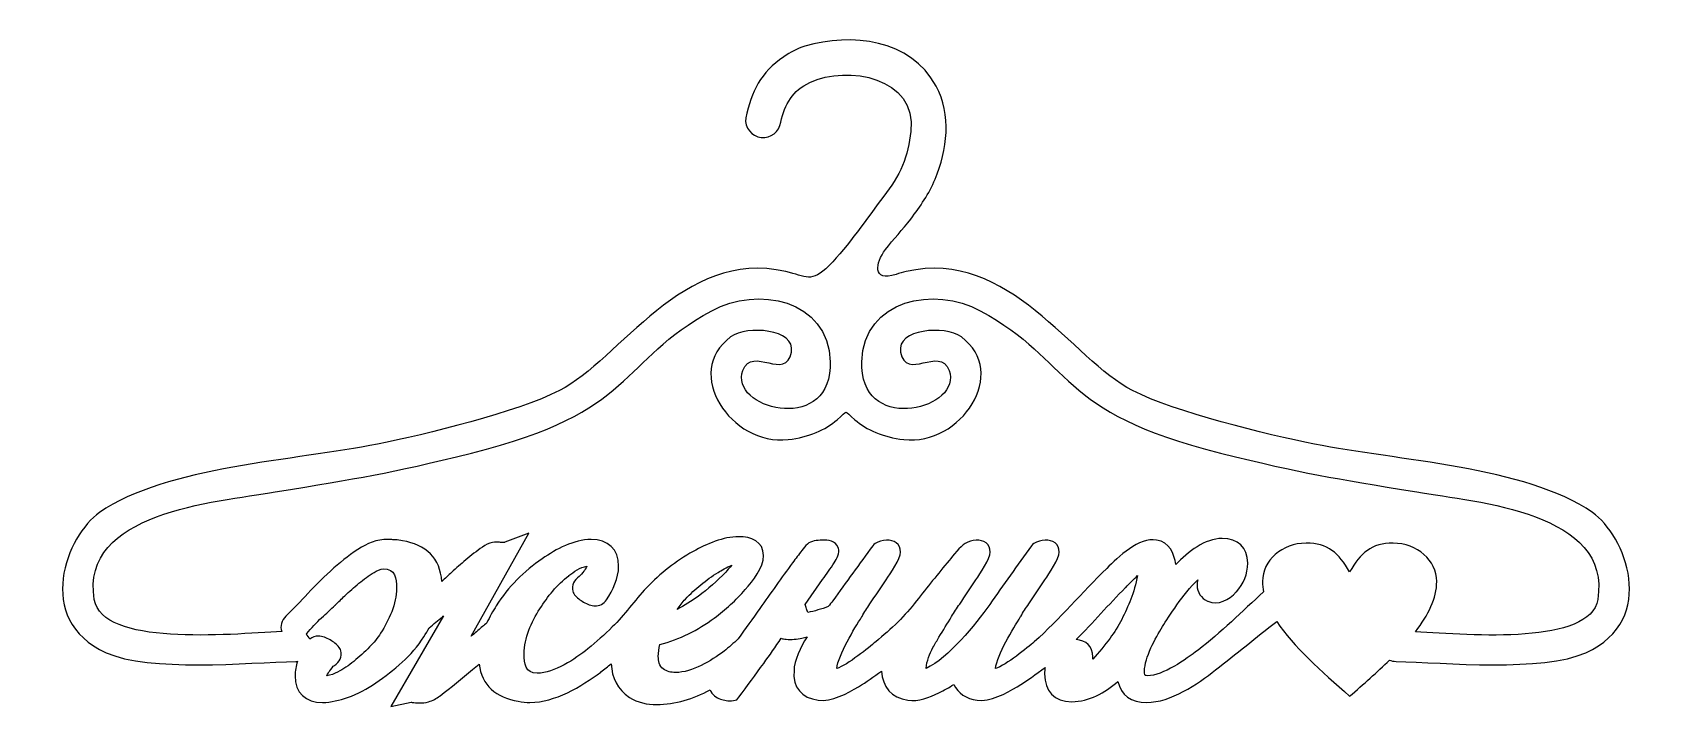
# Model space of a CAD drawing. Header units: millimetres. Extents: x -1234 to 1259, y 230 to 2117.
# Drawn here: x -723.8 to -256.6, y 1530.4 to 1723.9 of the extents above; entities that cross this region are included whole.
import ezdxf

# ---------------------------------------------------------------- set-up
doc = ezdxf.new("R2010")
doc.units = ezdxf.units.MM
doc.header["$MEASUREMENT"] = 0
doc.layers.add('layer 1', color=7, linetype='Continuous')

msp = doc.modelspace()

# ---------------------------------------------------------------- linework, layer by layer
at = {"layer": 'layer 1', "color": 2}
for points, knots in [([(-384.0553, 1540.8797), (-389.2994, 1536.7355), (-396.9299, 1531.5331), (-403.8384, 1531.5331), (-403.8384, 1531.5331), (-408.3032, 1531.5331), (-411.2631, 1533.6822), (-412.0979, 1537.5396), (-412.0979, 1537.5396), (-415.8435, 1534.3646), (-420.3804, 1531.7397), (-425.3433, 1531.7397), (-425.3433, 1531.7397), (-430.3447, 1531.7397), (-433.1524, 1534.7979), (-433.1524, 1539.7314), (-433.1524, 1539.7314), (-433.1524, 1540.3749), (-433.1022, 1541.0025), (-432.9996, 1541.6152), (-432.9996, 1541.6152), (-435.5923, 1539.6363), (-438.2363, 1537.7217), (-441.0306, 1536.0364), (-441.0306, 1536.0364), (-444.0956, 1534.1856), (-448.8829, 1531.6506), (-452.5634, 1532.1748), (-452.5634, 1532.1748), (-455.6443, 1532.5969), (-457.9893, 1534.1191), (-459.2293, 1536.7277), (-459.2293, 1536.7277), (-460.5972, 1535.8026), (-462.0296, 1534.9794), (-463.5175, 1534.2694), (-463.5175, 1534.2694), (-466.1498, 1532.9655), (-469.4139, 1531.7355), (-472.3823, 1532.1748), (-472.3823, 1532.1748), (-477.2054, 1532.8219), (-479.704, 1536.0145), (-479.999, 1540.549), (-479.999, 1540.549), (-482.1407, 1538.9518), (-484.3301, 1537.4175), (-486.6178, 1536.0364), (-486.6178, 1536.0364), (-489.6827, 1534.1856), (-494.4701, 1531.6506), (-498.1517, 1532.1748), (-498.1517, 1532.1748), (-502.8775, 1532.8219), (-505.5912, 1535.8422), (-505.1048, 1540.6615), (-505.1048, 1540.6615), (-505.1384, 1543.5609), (-503.249, 1547.3096), (-501.3811, 1550.3562), (-501.3811, 1550.3562), (-501.8601, 1550.2341), (-502.3416, 1550.1191), (-502.8244, 1550.0141), (-502.8244, 1550.0141), (-504.3184, 1549.6915), (-505.8742, 1549.5142), (-507.4017, 1549.6586), (-507.4017, 1549.6586), (-507.8672, 1549.7031), (-508.3243, 1549.7983), (-508.7612, 1549.9493), (-508.7612, 1549.9493), (-510.4231, 1547.5339), (-512.1067, 1545.1344), (-513.8157, 1542.7518), (-513.8157, 1542.7518), (-516.1452, 1539.4987), (-518.5238, 1536.2816), (-520.9453, 1533.0967), (-520.9453, 1533.0967), (-520.9453, 1533.0967), (-521.5477, 1532.3043), (-521.5477, 1532.3043), (-521.5477, 1532.3043), (-521.5477, 1532.3043), (-522.5206, 1532.1027), (-522.5206, 1532.1027), (-522.5206, 1532.1027), (-523.2086, 1531.9598), (-523.9108, 1531.9658), (-524.6006, 1532.0868), (-524.6006, 1532.0868), (-525.1461, 1532.1801), (-525.6828, 1532.3202), (-526.2053, 1532.5017), (-526.2053, 1532.5017), (-526.8346, 1532.7179), (-527.4321, 1533.0193), (-527.9581, 1533.4268), (-527.9581, 1533.4268), (-528.5369, 1533.8754), (-528.9805, 1534.4477), (-529.2097, 1535.1103), (-529.2097, 1535.1103), (-533.9653, 1532.6708), (-539.2037, 1530.9179), (-544.5656, 1530.9179), (-544.5656, 1530.9179), (-547.3129, 1530.9179), (-550.0113, 1531.497), (-552.3564, 1532.9917), (-552.3564, 1532.9917), (-555.8059, 1535.2568), (-557.4275, 1538.6811), (-557.6097, 1542.6609), (-557.6097, 1542.6609), (-558.5896, 1541.872), (-559.5758, 1541.0923), (-560.5671, 1540.3112), (-560.5671, 1540.3112), (-560.5671, 1540.3112), (-560.6127, 1540.2748), (-560.6127, 1540.2748), (-560.6127, 1540.2748), (-566.2265, 1536.0842), (-573.7265, 1531.5331), (-580.936, 1531.5331), (-580.936, 1531.5331), (-582.0592, 1531.5331), (-583.1827, 1531.6598), (-584.2833, 1531.8844), (-584.2833, 1531.8844), (-590.6955, 1532.9025), (-594.8096, 1536.4673), (-595.5582, 1542.5661), (-595.5582, 1542.5661), (-596.1705, 1542.0411), (-596.7847, 1541.5176), (-597.3981, 1540.9951), (-597.3981, 1540.9951), (-600.4531, 1538.3896), (-603.5867, 1535.8741), (-606.7684, 1533.4201), (-606.7684, 1533.4201), (-606.7684, 1533.4201), (-606.8038, 1533.3939), (-606.8038, 1533.3939), (-606.8038, 1533.3939), (-606.8038, 1533.3939), (-606.8398, 1533.3656), (-606.8398, 1533.3656), (-606.8398, 1533.3656), (-607.8137, 1532.668), (-608.8849, 1532.0631), (-610.0435, 1531.7372), (-610.0435, 1531.7372), (-610.971, 1531.4751), (-611.9364, 1531.3279), (-612.9008, 1531.3853), (-612.9008, 1531.3853), (-613.5184, 1531.4206), (-614.1343, 1531.4744), (-614.7467, 1531.5582), (-614.7467, 1531.5582), (-614.8439, 1531.5724), (-615.0088, 1531.5968), (-615.0834, 1531.5894), (-615.0834, 1531.5894), (-615.0834, 1531.5894), (-620.8999, 1530.3845), (-620.8999, 1530.3845), (-620.8999, 1530.3845), (-620.8999, 1530.3845), (-605.809, 1556.4026), (-605.809, 1556.4026), (-605.809, 1556.4026), (-605.9024, 1556.3205), (-605.999, 1556.2381), (-606.092, 1556.1539), (-606.092, 1556.1539), (-607.3263, 1555.0735), (-608.5849, 1554.0207), (-609.8613, 1552.9909), (-609.8613, 1552.9909), (-610.3357, 1552.1051), (-610.8483, 1551.2416), (-611.4044, 1550.4057), (-611.4044, 1550.4057), (-613.1035, 1547.6641), (-615.2154, 1545.221), (-617.6241, 1543.0819), (-617.6241, 1543.0819), (-620.0279, 1540.9487), (-622.5626, 1538.9652), (-625.2023, 1537.143), (-625.2023, 1537.143), (-627.7019, 1535.3926), (-630.4057, 1533.9443), (-633.2991, 1532.9581), (-633.2991, 1532.9581), (-635.5769, 1532.184), (-638.0787, 1531.5331), (-640.4966, 1531.5331), (-640.4966, 1531.5331), (-645.3512, 1531.5331), (-648.4045, 1534.2797), (-648.4045, 1539.2188), (-648.4045, 1539.2188), (-648.4045, 1540.6286), (-648.148, 1542.01), (-647.7147, 1543.3451), (-647.7147, 1543.3451), (-647.8533, 1543.3348), (-647.9934, 1543.3288), (-648.1388, 1543.3298), (-648.1388, 1543.3298), (-662.0361, 1542.9248), (-690.3964, 1540.2674), (-702.6368, 1545.8182), (-702.6368, 1545.8182), (-723.7904, 1555.4064), (-713.7882, 1579.702), (-704.5548, 1586.0757), (-704.5548, 1586.0757), (-685.3462, 1599.3334), (-648.1936, 1600.9632), (-624.7279, 1605.695), (-624.7279, 1605.695), (-610.8019, 1608.5035), (-584.7099, 1614.8746), (-572.4823, 1621.0732), (-572.4823, 1621.0732), (-555.1238, 1629.875), (-537.0274, 1662.0697), (-507.4909, 1655.256), (-507.4909, 1655.256), (-501.6542, 1653.9092), (-500.1394, 1651.8005), (-495.074, 1656.9338), (-495.074, 1656.9338), (-489.3771, 1662.7082), (-484.2812, 1670.442), (-479.3209, 1676.8928), (-479.3209, 1676.8928), (-477.2132, 1679.6326), (-475.2604, 1682.526), (-473.9215, 1685.7119), (-473.9215, 1685.7119), (-472.6189, 1688.8112), (-471.9595, 1692.1383), (-471.5647, 1695.4763), (-471.5647, 1695.4763), (-469.7323, 1710.9772), (-489.7121, 1714.6085), (-500.5696, 1709.5388), (-500.5696, 1709.5388), (-505.5459, 1707.2143), (-507.7346, 1703.3049), (-508.9232, 1698.185), (-508.9232, 1698.185), (-509.2508, 1695.4048), (-511.7706, 1693.4164), (-514.549, 1693.7429), (-514.549, 1693.7429), (-517.3299, 1694.0691), (-519.3187, 1696.5885), (-518.9908, 1699.3705), (-518.9908, 1699.3705), (-517.2192, 1706.9571), (-514.7659, 1712.4241), (-508.0562, 1716.8994), (-508.0562, 1716.8994), (-506.1784, 1718.1521), (-504.1871, 1719.3135), (-502.0197, 1719.946), (-502.0197, 1719.946), (-488.5585, 1723.8713), (-471.6369, 1722.007), (-464.289, 1708.5062), (-464.289, 1708.5062), (-459.8091, 1700.2743), (-461.1105, 1690.1035), (-464.5887, 1681.7523), (-464.5887, 1681.7523), (-466.3093, 1677.6211), (-468.8762, 1673.8975), (-471.5874, 1670.3369), (-471.5874, 1670.3369), (-473.896, 1667.3031), (-476.5838, 1664.5658), (-478.8868, 1661.5415), (-478.8868, 1661.5415), (-481.6953, 1657.8557), (-482.7707, 1652.076), (-475.8059, 1654.4267), (-475.8059, 1654.4267), (-474.8632, 1654.7462), (-473.8861, 1655.0235), (-472.8768, 1655.256), (-472.8768, 1655.256), (-443.3428, 1662.0697), (-425.2432, 1629.875), (-407.8854, 1621.0732), (-407.8854, 1621.0732), (-395.6596, 1614.8746), (-369.5658, 1608.5035), (-355.6416, 1605.695), (-355.6416, 1605.695), (-332.1762, 1600.9632), (-295.0225, 1599.3334), (-275.8139, 1586.0757), (-275.8139, 1586.0757), (-266.5794, 1579.702), (-256.5791, 1555.4064), (-277.7327, 1545.8182), (-277.7327, 1545.8182), (-289.973, 1540.2674), (-318.3308, 1542.9248), (-332.2299, 1543.3298), (-332.2299, 1543.3298), (-332.9523, 1543.3249), (-333.5841, 1543.4558), (-334.1261, 1543.6861), (-334.1261, 1543.6861), (-337.6732, 1540.2239), (-341.6126, 1536.7624), (-345.5514, 1533.3016), (-345.5514, 1533.3016), (-353.68, 1540.4439), (-361.8075, 1547.587), (-366.5015, 1554.7318), (-366.5015, 1554.7318), (-372.4089, 1550.1595), (-378.1985, 1545.5108), (-384.0553, 1540.8797)], [0, 0, 0, 0, 0.01176471, 0.01176471, 0.01176471, 0.01176471, 0.02352941, 0.02352941, 0.02352941, 0.02352941, 0.03529412, 0.03529412, 0.03529412, 0.03529412, 0.04705882, 0.04705882, 0.04705882, 0.04705882, 0.05882353, 0.05882353, 0.05882353, 0.05882353, 0.07058824, 0.07058824, 0.07058824, 0.07058824, 0.08235294, 0.08235294, 0.08235294, 0.08235294, 0.09411765, 0.09411765, 0.09411765, 0.09411765, 0.10588235, 0.10588235, 0.10588235, 0.10588235, 0.11764706, 0.11764706, 0.11764706, 0.11764706, 0.12941176, 0.12941176, 0.12941176, 0.12941176, 0.14117647, 0.14117647, 0.14117647, 0.14117647, 0.15294118, 0.15294118, 0.15294118, 0.15294118, 0.16470588, 0.16470588, 0.16470588, 0.16470588, 0.17647059, 0.17647059, 0.17647059, 0.17647059, 0.18823529, 0.18823529, 0.18823529, 0.18823529, 0.2, 0.2, 0.2, 0.2, 0.21176471, 0.21176471, 0.21176471, 0.21176471, 0.22352941, 0.22352941, 0.22352941, 0.22352941, 0.23529412, 0.23529412, 0.23529412, 0.23529412, 0.24705882, 0.24705882, 0.24705882, 0.24705882, 0.25882353, 0.25882353, 0.25882353, 0.25882353, 0.27058824, 0.27058824, 0.27058824, 0.27058824, 0.28235294, 0.28235294, 0.28235294, 0.28235294, 0.29411765, 0.29411765, 0.29411765, 0.29411765, 0.30588235, 0.30588235, 0.30588235, 0.30588235, 0.31764706, 0.31764706, 0.31764706, 0.31764706, 0.32941176, 0.32941176, 0.32941176, 0.32941176, 0.34117647, 0.34117647, 0.34117647, 0.34117647, 0.35294118, 0.35294118, 0.35294118, 0.35294118, 0.36470588, 0.36470588, 0.36470588, 0.36470588, 0.37647059, 0.37647059, 0.37647059, 0.37647059, 0.38823529, 0.38823529, 0.38823529, 0.38823529, 0.4, 0.4, 0.4, 0.4, 0.41176471, 0.41176471, 0.41176471, 0.41176471, 0.42352941, 0.42352941, 0.42352941, 0.42352941, 0.43529412, 0.43529412, 0.43529412, 0.43529412, 0.44705882, 0.44705882, 0.44705882, 0.44705882, 0.45882353, 0.45882353, 0.45882353, 0.45882353, 0.47058824, 0.47058824, 0.47058824, 0.47058824, 0.48235294, 0.48235294, 0.48235294, 0.48235294, 0.49411765, 0.49411765, 0.49411765, 0.49411765, 0.50588235, 0.50588235, 0.50588235, 0.50588235, 0.51764706, 0.51764706, 0.51764706, 0.51764706, 0.52941176, 0.52941176, 0.52941176, 0.52941176, 0.54117647, 0.54117647, 0.54117647, 0.54117647, 0.55294118, 0.55294118, 0.55294118, 0.55294118, 0.56470588, 0.56470588, 0.56470588, 0.56470588, 0.57647059, 0.57647059, 0.57647059, 0.57647059, 0.58823529, 0.58823529, 0.58823529, 0.58823529, 0.6, 0.6, 0.6, 0.6, 0.61176471, 0.61176471, 0.61176471, 0.61176471, 0.62352941, 0.62352941, 0.62352941, 0.62352941, 0.63529412, 0.63529412, 0.63529412, 0.63529412, 0.64705882, 0.64705882, 0.64705882, 0.64705882, 0.65882353, 0.65882353, 0.65882353, 0.65882353, 0.67058824, 0.67058824, 0.67058824, 0.67058824, 0.68235294, 0.68235294, 0.68235294, 0.68235294, 0.69411765, 0.69411765, 0.69411765, 0.69411765, 0.70588235, 0.70588235, 0.70588235, 0.70588235, 0.71764706, 0.71764706, 0.71764706, 0.71764706, 0.72941176, 0.72941176, 0.72941176, 0.72941176, 0.74117647, 0.74117647, 0.74117647, 0.74117647, 0.75294118, 0.75294118, 0.75294118, 0.75294118, 0.76470588, 0.76470588, 0.76470588, 0.76470588, 0.77647059, 0.77647059, 0.77647059, 0.77647059, 0.78823529, 0.78823529, 0.78823529, 0.78823529, 0.8, 0.8, 0.8, 0.8, 0.81176471, 0.81176471, 0.81176471, 0.81176471, 0.82352941, 0.82352941, 0.82352941, 0.82352941, 0.83529412, 0.83529412, 0.83529412, 0.83529412, 0.84705882, 0.84705882, 0.84705882, 0.84705882, 0.85882353, 0.85882353, 0.85882353, 0.85882353, 0.87058824, 0.87058824, 0.87058824, 0.87058824, 0.88235294, 0.88235294, 0.88235294, 0.88235294, 0.89411765, 0.89411765, 0.89411765, 0.89411765, 0.90588235, 0.90588235, 0.90588235, 0.90588235, 0.91764706, 0.91764706, 0.91764706, 0.91764706, 0.92941176, 0.92941176, 0.92941176, 0.92941176, 0.94117647, 0.94117647, 0.94117647, 0.94117647, 0.95294118, 0.95294118, 0.95294118, 0.95294118, 0.96470588, 0.96470588, 0.96470588, 0.96470588, 0.97647059, 0.97647059, 0.97647059, 0.97647059, 1, 1, 1, 1]), ([(-370.257, 1563.2584), (-370.4572, 1564.2623), (-370.5623, 1565.2656), (-370.5623, 1566.2703), (-370.5623, 1566.2703), (-370.5623, 1572.3372), (-364.9599, 1577.2597), (-358.0556, 1577.2597), (-358.0556, 1577.2597), (-351.8047, 1577.2597), (-348.6775, 1574.5124), (-345.5514, 1569.0179), (-345.5514, 1569.0179), (-342.4252, 1574.5124), (-339.298, 1577.2597), (-333.0446, 1577.2597), (-333.0446, 1577.2597), (-326.1421, 1577.2597), (-320.5379, 1572.3372), (-320.5379, 1566.2703), (-320.5379, 1566.2703), (-320.5379, 1561.4606), (-322.935, 1556.6506), (-326.6788, 1551.8405), (-326.6788, 1551.8405), (-310.2553, 1550.8182), (-276.4984, 1548.1169), (-274.314, 1561.0849), (-274.314, 1561.0849), (-270.1106, 1586.041), (-308.7589, 1589.0462), (-326.2967, 1591.9657), (-326.2967, 1591.9657), (-350.8202, 1596.0474), (-358.2555, 1597.0874), (-382.6848, 1603.1519), (-382.6848, 1603.1519), (-430.1674, 1614.9369), (-424.7104, 1629.332), (-451.6302, 1644.009), (-451.6302, 1644.009), (-464.5752, 1651.0689), (-485.1886, 1647.4963), (-485.6206, 1629.3001), (-485.6206, 1629.3001), (-485.6138, 1628.9531), (-485.6138, 1628.6061), (-485.6223, 1628.2608), (-485.6223, 1628.2608), (-485.6181, 1628.0676), (-485.6174, 1627.8734), (-485.6078, 1627.6778), (-485.6078, 1627.6778), (-484.8377, 1608.5265), (-456.4922, 1615.9911), (-460.5948, 1626.8864), (-460.5948, 1626.8864), (-463.2975, 1634.0649), (-472.9861, 1623.6701), (-474.5236, 1632.1298), (-474.5236, 1632.1298), (-475.7267, 1638.7529), (-461.8364, 1639.9425), (-457.0558, 1636.4669), (-457.0558, 1636.4669), (-443.1411, 1626.3505), (-457.192, 1605.1202), (-473.5787, 1607.0099), (-473.5787, 1607.0099), (-479.5713, 1607.7012), (-484.225, 1609.7724), (-487.6228, 1612.6944), (-487.6228, 1612.6944), (-490.9379, 1615.5485), (-489.4309, 1615.5485), (-492.747, 1612.6944), (-492.747, 1612.6944), (-496.1445, 1609.7724), (-500.7971, 1607.7012), (-506.7911, 1607.0099), (-506.7911, 1607.0099), (-523.1757, 1605.1202), (-537.2276, 1626.3505), (-523.3126, 1636.4669), (-523.3126, 1636.4669), (-518.533, 1639.9425), (-504.641, 1638.7529), (-505.8459, 1632.1298), (-505.8459, 1632.1298), (-507.3833, 1623.6701), (-517.0727, 1634.0649), (-519.7747, 1626.8864), (-519.7747, 1626.8864), (-523.8772, 1615.9911), (-495.5303, 1608.5265), (-494.7606, 1627.6778), (-494.7606, 1627.6778), (-494.7531, 1627.8734), (-494.7507, 1628.0676), (-494.7471, 1628.2608), (-494.7471, 1628.2608), (-494.7556, 1628.6061), (-494.7556, 1628.9531), (-494.7482, 1629.3001), (-494.7482, 1629.3001), (-495.1798, 1647.4963), (-515.7917, 1651.0689), (-528.7392, 1644.009), (-528.7392, 1644.009), (-555.6573, 1629.332), (-550.2013, 1614.9369), (-597.6846, 1603.1519), (-597.6846, 1603.1519), (-622.1122, 1597.0874), (-629.5496, 1596.0474), (-654.0731, 1591.9657), (-654.0731, 1591.9657), (-671.6088, 1589.0462), (-710.257, 1586.041), (-706.0544, 1561.0849), (-706.0544, 1561.0849), (-703.802, 1547.7111), (-667.97, 1551.0014), (-652.2003, 1551.9304), (-652.2003, 1551.9304), (-652.7815, 1553.3741), (-652.2908, 1555.0477), (-651.0315, 1556.3506), (-651.0315, 1556.3506), (-651.0315, 1556.3506), (-650.9954, 1556.3884), (-650.9954, 1556.3884), (-650.9954, 1556.3884), (-650.9954, 1556.3884), (-650.9593, 1556.4238), (-650.9593, 1556.4238), (-650.9593, 1556.4238), (-648.8269, 1558.4738), (-646.7821, 1560.6112), (-644.7732, 1562.7794), (-644.7732, 1562.7794), (-642.3888, 1565.3547), (-639.88, 1567.8148), (-637.2562, 1570.1442), (-637.2562, 1570.1442), (-634.788, 1572.334), (-632.16, 1574.3585), (-629.3395, 1576.0718), (-629.3395, 1576.0718), (-626.7408, 1577.6513), (-623.7063, 1578.6687), (-620.6286, 1578.2821), (-620.6286, 1578.2821), (-620.6286, 1578.2821), (-620.5875, 1578.2771), (-620.5875, 1578.2771), (-620.5875, 1578.2771), (-620.2564, 1578.2283), (-619.9204, 1578.2025), (-619.5861, 1578.2025), (-619.5861, 1578.2025), (-618.9054, 1578.2025), (-618.2266, 1578.1073), (-617.5679, 1577.946), (-617.5679, 1577.946), (-610.8483, 1576.86), (-606.6718, 1572.9665), (-606.2611, 1566.2904), (-606.2611, 1566.2904), (-605.3226, 1567.1543), (-604.3848, 1568.0171), (-603.4466, 1568.8817), (-603.4466, 1568.8817), (-602.125, 1570.0972), (-600.7715, 1571.2802), (-599.4003, 1572.4422), (-599.4003, 1572.4422), (-597.8477, 1573.7589), (-596.2346, 1574.9964), (-594.5776, 1576.1624), (-594.5776, 1576.1624), (-593.708, 1576.7935), (-592.731, 1577.311), (-591.6548, 1577.4596), (-591.6548, 1577.4596), (-591.0061, 1577.5487), (-590.3474, 1577.5788), (-589.6947, 1577.5268), (-589.6947, 1577.5268), (-589.2705, 1577.4925), (-588.8478, 1577.4596), (-588.4236, 1577.426), (-588.4236, 1577.426), (-588.343, 1577.4338), (-588.2103, 1577.4822), (-588.1389, 1577.5091), (-588.1389, 1577.5091), (-588.1389, 1577.5091), (-581.2678, 1580.1768), (-581.2678, 1580.1768), (-581.2678, 1580.1768), (-581.2678, 1580.1768), (-597.8215, 1550.5207), (-597.8215, 1550.5207), (-597.8215, 1550.5207), (-597.8215, 1550.5207), (-597.4982, 1550.8065), (-597.4982, 1550.8065), (-597.4982, 1550.8065), (-597.4982, 1550.8065), (-597.4317, 1550.8585), (-597.4317, 1550.8585), (-597.4317, 1550.8585), (-596.8908, 1551.2784), (-596.3807, 1551.7439), (-595.8656, 1552.196), (-595.8656, 1552.196), (-595.0223, 1552.9361), (-594.1718, 1553.6705), (-593.3175, 1554.3989), (-593.3175, 1554.3989), (-592.5304, 1556.0976), (-591.611, 1557.7352), (-590.6123, 1559.3172), (-590.6123, 1559.3172), (-587.1759, 1564.7279), (-582.6853, 1569.2227), (-577.3907, 1572.8052), (-577.3907, 1572.8052), (-573.3989, 1575.5811), (-568.3713, 1578.3047), (-563.3943, 1578.3047), (-563.3943, 1578.3047), (-558.5397, 1578.3047), (-555.4875, 1575.5599), (-555.4875, 1570.6215), (-555.4875, 1570.6215), (-555.4875, 1567.1695), (-557.0999, 1563.8145), (-558.9699, 1560.9901), (-558.9699, 1560.9901), (-559.6958, 1559.8138), (-560.9452, 1559.2432), (-562.3047, 1559.2432), (-562.3047, 1559.2432), (-562.3047, 1559.2432), (-562.4551, 1559.2432), (-562.4551, 1559.2432), (-562.4551, 1559.2432), (-562.4551, 1559.2432), (-562.6079, 1559.2602), (-562.6079, 1559.2602), (-562.6079, 1559.2602), (-563.7926, 1559.3961), (-564.9165, 1559.9483), (-565.9113, 1560.5826), (-565.9113, 1560.5826), (-566.818, 1561.1606), (-567.8194, 1561.8798), (-568.3671, 1562.8233), (-568.3671, 1562.8233), (-568.3671, 1562.8233), (-568.5379, 1563.1197), (-568.5379, 1563.1197), (-568.5379, 1563.1197), (-568.5379, 1563.1197), (-568.6292, 1563.4483), (-568.6292, 1563.4483), (-568.6292, 1563.4483), (-569.1075, 1565.1757), (-568.2924, 1566.7517), (-566.807, 1567.6549), (-566.807, 1567.6549), (-566.4416, 1567.8791), (-565.7376, 1568.8095), (-565.4578, 1569.1873), (-565.4578, 1569.1873), (-565.2554, 1569.4824), (-564.8656, 1570.094), (-564.6395, 1570.6165), (-564.6395, 1570.6165), (-566.4019, 1570.435), (-568.4665, 1568.9814), (-569.7527, 1567.9407), (-569.7527, 1567.9407), (-569.7527, 1567.9407), (-569.787, 1567.912), (-569.787, 1567.912), (-569.787, 1567.912), (-569.787, 1567.912), (-569.8224, 1567.8869), (-569.8224, 1567.8869), (-569.8224, 1567.8869), (-573.1562, 1565.3682), (-575.8741, 1561.9336), (-578.0996, 1558.4225), (-578.0996, 1558.4225), (-580.5094, 1554.6281), (-582.6408, 1550.0544), (-582.6408, 1545.4789), (-582.6408, 1545.4789), (-582.6408, 1542.6609), (-582.2761, 1539.9246), (-578.8542, 1539.9246), (-578.8542, 1539.9246), (-573.9787, 1539.9246), (-568.0119, 1544.0087), (-564.2822, 1546.9191), (-564.2822, 1546.9191), (-561.9029, 1548.9556), (-559.538, 1551.0138), (-557.2973, 1553.2018), (-557.2973, 1553.2018), (-553.7452, 1556.67), (-550.8759, 1560.8185), (-547.4841, 1564.442), (-547.4841, 1564.442), (-543.5532, 1568.5842), (-539.0566, 1572.1239), (-534.0576, 1574.8938), (-534.0576, 1574.8938), (-530.2027, 1577.0312), (-525.4511, 1579.1265), (-520.9778, 1579.1265), (-520.9778, 1579.1265), (-517.4905, 1579.1265), (-513.8634, 1577.7889), (-513.8634, 1573.6999), (-513.8634, 1573.6999), (-513.8634, 1570.273), (-516.9259, 1566.4181), (-519.0958, 1563.9273), (-519.0958, 1563.9273), (-521.7971, 1560.9261), (-524.7697, 1558.1537), (-528.0218, 1555.7601), (-528.0218, 1555.7601), (-532.7353, 1552.2732), (-537.945, 1549.6444), (-543.6211, 1548.1816), (-543.6211, 1548.1816), (-543.8966, 1547.0645), (-544.0891, 1545.9006), (-544.0891, 1544.7597), (-544.0891, 1544.7597), (-544.0891, 1543.4172), (-543.8362, 1542.0217), (-542.7063, 1541.162), (-542.7063, 1541.162), (-541.6315, 1540.4135), (-540.4132, 1540.1287), (-539.1135, 1540.1287), (-539.1135, 1540.1287), (-534.3417, 1540.1287), (-528.9469, 1543.4685), (-525.2073, 1546.2257), (-525.2073, 1546.2257), (-523.8404, 1547.3896), (-522.4827, 1548.564), (-521.1501, 1549.7654), (-521.1501, 1549.7654), (-519.0951, 1552.6966), (-517.0083, 1555.6027), (-514.9229, 1558.5032), (-514.9229, 1558.5032), (-511.8286, 1562.9149), (-508.7332, 1567.3181), (-505.5172, 1571.6417), (-505.5172, 1571.6417), (-504.636, 1572.8285), (-503.7495, 1574.0126), (-502.8365, 1575.1761), (-502.8365, 1575.1761), (-502.349, 1575.7937), (-501.8541, 1576.4673), (-501.2686, 1576.9916), (-501.2686, 1576.9916), (-500.1738, 1578.0083), (-498.4824, 1578.0974), (-497.0653, 1578.0999), (-497.0653, 1578.0999), (-495.253, 1578.1915), (-493.1871, 1577.9368), (-492.4367, 1575.9918), (-492.4367, 1575.9918), (-492.4367, 1575.9918), (-492.4081, 1575.9214), (-492.4081, 1575.9214), (-492.4081, 1575.9214), (-492.4081, 1575.9214), (-492.3854, 1575.8475), (-492.3854, 1575.8475), (-492.3854, 1575.8475), (-491.9033, 1574.3476), (-492.8418, 1572.8717), (-493.602, 1571.6541), (-493.602, 1571.6541), (-494.6353, 1569.9964), (-495.7723, 1568.4077), (-496.9089, 1566.8292), (-496.9089, 1566.8292), (-496.9089, 1566.8292), (-501.9542, 1559.6674), (-501.9542, 1559.6674), (-501.9542, 1559.6674), (-501.7642, 1559.2737), (-501.6096, 1558.8637), (-501.4862, 1558.4476), (-501.4862, 1558.4476), (-501.4862, 1558.4476), (-501.177, 1557.4051), (-501.177, 1557.4051), (-501.177, 1557.4051), (-500.189, 1557.5463), (-499.2076, 1557.7907), (-498.2592, 1558.078), (-498.2592, 1558.078), (-497.2567, 1558.3804), (-496.2552, 1558.6963), (-495.2792, 1559.0702), (-495.2792, 1559.0702), (-494.8405, 1559.6281), (-494.4001, 1560.1825), (-493.9565, 1560.7354), (-493.9565, 1560.7354), (-490.166, 1566.0166), (-486.3373, 1571.2692), (-482.4852, 1576.5062), (-482.4852, 1576.5062), (-482.4852, 1576.5062), (-482.1976, 1576.8967), (-482.1976, 1576.8967), (-482.1976, 1576.8967), (-482.1976, 1576.8967), (-481.7887, 1577.1596), (-481.7887, 1577.1596), (-481.7887, 1577.1596), (-480.8183, 1577.7889), (-479.7118, 1578.084), (-478.5617, 1578.0999), (-478.5617, 1578.0999), (-476.4317, 1578.2258), (-474.5186, 1577.0414), (-474.5186, 1574.7265), (-474.5186, 1574.7265), (-474.5186, 1572.7564), (-477.4845, 1568.5205), (-478.6388, 1566.7768), (-478.6388, 1566.7768), (-480.2056, 1564.4657), (-481.771, 1562.1511), (-483.3077, 1559.822), (-483.3077, 1559.822), (-484.0814, 1558.645), (-484.8763, 1557.4706), (-485.5887, 1556.2413), (-485.5887, 1556.2413), (-485.5887, 1556.2413), (-485.6223, 1556.1875), (-485.6223, 1556.1875), (-485.6223, 1556.1875), (-487.8545, 1552.605), (-492.3048, 1545.3647), (-492.862, 1541.242), (-492.862, 1541.242), (-489.7298, 1542.2887), (-483.5437, 1547.3584), (-481.6493, 1548.9556), (-481.6493, 1548.9556), (-479.4503, 1550.7828), (-477.2744, 1552.6453), (-475.2445, 1554.6635), (-475.2445, 1554.6635), (-473.3434, 1556.5565), (-471.6058, 1558.5637), (-469.9424, 1560.6699), (-469.9424, 1560.6699), (-466.8598, 1564.5758), (-463.7715, 1568.4773), (-460.5803, 1572.2976), (-460.5803, 1572.2976), (-459.4472, 1573.6563), (-457.3972, 1576.3237), (-455.9871, 1577.1826), (-455.9871, 1577.1826), (-455.021, 1577.7992), (-453.9332, 1578.084), (-452.7955, 1578.0999), (-452.7955, 1578.0999), (-450.6648, 1578.2258), (-448.7528, 1577.0414), (-448.7528, 1574.7265), (-448.7528, 1574.7265), (-448.7528, 1572.7564), (-451.7151, 1568.5255), (-452.8659, 1566.7853), (-452.8659, 1566.7853), (-454.4305, 1564.4523), (-455.9931, 1562.115), (-457.5397, 1559.77), (-457.5397, 1559.77), (-458.3194, 1558.5863), (-459.1093, 1557.4083), (-459.8494, 1556.1977), (-459.8494, 1556.1977), (-461.067, 1554.2241), (-462.2818, 1552.2481), (-463.4789, 1550.2635), (-463.4789, 1550.2635), (-464.0672, 1549.2906), (-464.6654, 1548.3196), (-465.2113, 1547.3213), (-465.2113, 1547.3213), (-466.1187, 1545.5292), (-466.9992, 1543.4063), (-467.2019, 1541.3838), (-467.2019, 1541.3838), (-467.2051, 1541.3587), (-467.2075, 1541.3294), (-467.21, 1541.2975), (-467.21, 1541.2975), (-460.6468, 1544.2708), (-453.1358, 1553.8881), (-448.9141, 1559.6398), (-448.9141, 1559.6398), (-445.0005, 1565.3268), (-440.9871, 1570.9451), (-436.897, 1576.5062), (-436.897, 1576.5062), (-436.897, 1576.5062), (-436.609, 1576.8967), (-436.609, 1576.8967), (-436.609, 1576.8967), (-436.609, 1576.8967), (-436.2015, 1577.1596), (-436.2015, 1577.1596), (-436.2015, 1577.1596), (-435.2311, 1577.7889), (-434.1263, 1578.084), (-432.9759, 1578.0999), (-432.9759, 1578.0999), (-430.8438, 1578.224), (-428.9314, 1577.0414), (-428.9314, 1574.7265), (-428.9314, 1574.7265), (-428.9314, 1572.7564), (-431.8973, 1568.5205), (-433.0516, 1566.7768), (-433.0516, 1566.7768), (-434.6184, 1564.4657), (-436.182, 1562.1511), (-437.7194, 1559.822), (-437.7194, 1559.822), (-438.4942, 1558.645), (-439.2891, 1557.4706), (-440.0015, 1556.2413), (-440.0015, 1556.2413), (-440.0015, 1556.2413), (-440.0344, 1556.1875), (-440.0344, 1556.1875), (-440.0344, 1556.1875), (-442.2656, 1552.6078), (-446.7109, 1545.3721), (-447.273, 1541.2437), (-447.273, 1541.2437), (-444.1578, 1542.2838), (-438.0247, 1547.3022), (-436.1141, 1548.9111), (-436.1141, 1548.9111), (-428.8196, 1555.5886), (-422.3278, 1563.0659), (-415.3259, 1570.0378), (-415.3259, 1570.0378), (-412.0678, 1573.2891), (-405.9684, 1579.0844), (-400.9896, 1578.1611), (-400.9896, 1578.1611), (-397.3144, 1577.5084), (-395.9114, 1574.3536), (-395.489, 1571.0944), (-395.489, 1571.0944), (-391.8981, 1574.8467), (-387.1443, 1578.6125), (-382.1337, 1578.6125), (-382.1337, 1578.6125), (-377.6877, 1578.6125), (-374.8194, 1576.0835), (-374.8194, 1571.5448), (-374.8194, 1571.5448), (-374.8194, 1568.4027), (-375.9903, 1565.6328), (-378.0807, 1563.3022), (-378.0807, 1563.3022), (-378.0807, 1563.3022), (-378.11, 1563.27), (-378.11, 1563.27), (-378.11, 1563.27), (-380.2089, 1561.0202), (-383.1872, 1559.2054), (-386.3059, 1560.6101), (-386.3059, 1560.6101), (-386.3059, 1560.6101), (-386.3579, 1560.6346), (-386.3579, 1560.6346), (-386.3579, 1560.6346), (-388.1854, 1561.5175), (-389.3482, 1563.1172), (-389.3482, 1565.1825), (-389.3482, 1565.1825), (-389.3482, 1565.7478), (-389.2817, 1566.283), (-389.1533, 1566.7797), (-389.1533, 1566.7797), (-393.4001, 1562.5671), (-397.5062, 1556.1985), (-399.2972, 1553.321), (-399.2972, 1553.321), (-401.3136, 1550.0417), (-404.4536, 1544.4474), (-404.4536, 1540.5522), (-404.4536, 1540.5522), (-404.4536, 1540.3003), (-404.4256, 1539.5995), (-404.2972, 1539.3172), (-404.2972, 1539.3172), (-404.1182, 1539.2263), (-403.8384, 1539.2061), (-403.6392, 1539.2061), (-403.6392, 1539.2061), (-399.1865, 1539.2061), (-392.5518, 1543.9146), (-389.0928, 1546.566), (-389.0928, 1546.566), (-382.6463, 1551.4507), (-376.2978, 1557.8409), (-370.257, 1563.2584)], [0, 0, 0, 0, 0.00625, 0.00625, 0.00625, 0.00625, 0.0125, 0.0125, 0.0125, 0.0125, 0.01875, 0.01875, 0.01875, 0.01875, 0.025, 0.025, 0.025, 0.025, 0.03125, 0.03125, 0.03125, 0.03125, 0.0375, 0.0375, 0.0375, 0.0375, 0.04375, 0.04375, 0.04375, 0.04375, 0.05, 0.05, 0.05, 0.05, 0.05625, 0.05625, 0.05625, 0.05625, 0.0625, 0.0625, 0.0625, 0.0625, 0.06875, 0.06875, 0.06875, 0.06875, 0.075, 0.075, 0.075, 0.075, 0.08125, 0.08125, 0.08125, 0.08125, 0.0875, 0.0875, 0.0875, 0.0875, 0.09375, 0.09375, 0.09375, 0.09375, 0.1, 0.1, 0.1, 0.1, 0.10625, 0.10625, 0.10625, 0.10625, 0.1125, 0.1125, 0.1125, 0.1125, 0.11875, 0.11875, 0.11875, 0.11875, 0.125, 0.125, 0.125, 0.125, 0.13125, 0.13125, 0.13125, 0.13125, 0.1375, 0.1375, 0.1375, 0.1375, 0.14375, 0.14375, 0.14375, 0.14375, 0.15, 0.15, 0.15, 0.15, 0.15625, 0.15625, 0.15625, 0.15625, 0.1625, 0.1625, 0.1625, 0.1625, 0.16875, 0.16875, 0.16875, 0.16875, 0.175, 0.175, 0.175, 0.175, 0.18125, 0.18125, 0.18125, 0.18125, 0.1875, 0.1875, 0.1875, 0.1875, 0.19375, 0.19375, 0.19375, 0.19375, 0.2, 0.2, 0.2, 0.2, 0.20625, 0.20625, 0.20625, 0.20625, 0.2125, 0.2125, 0.2125, 0.2125, 0.21875, 0.21875, 0.21875, 0.21875, 0.225, 0.225, 0.225, 0.225, 0.23125, 0.23125, 0.23125, 0.23125, 0.2375, 0.2375, 0.2375, 0.2375, 0.24375, 0.24375, 0.24375, 0.24375, 0.25, 0.25, 0.25, 0.25, 0.25625, 0.25625, 0.25625, 0.25625, 0.2625, 0.2625, 0.2625, 0.2625, 0.26875, 0.26875, 0.26875, 0.26875, 0.275, 0.275, 0.275, 0.275, 0.28125, 0.28125, 0.28125, 0.28125, 0.2875, 0.2875, 0.2875, 0.2875, 0.29375, 0.29375, 0.29375, 0.29375, 0.3, 0.3, 0.3, 0.3, 0.30625, 0.30625, 0.30625, 0.30625, 0.3125, 0.3125, 0.3125, 0.3125, 0.31875, 0.31875, 0.31875, 0.31875, 0.325, 0.325, 0.325, 0.325, 0.33125, 0.33125, 0.33125, 0.33125, 0.3375, 0.3375, 0.3375, 0.3375, 0.34375, 0.34375, 0.34375, 0.34375, 0.35, 0.35, 0.35, 0.35, 0.35625, 0.35625, 0.35625, 0.35625, 0.3625, 0.3625, 0.3625, 0.3625, 0.36875, 0.36875, 0.36875, 0.36875, 0.375, 0.375, 0.375, 0.375, 0.38125, 0.38125, 0.38125, 0.38125, 0.3875, 0.3875, 0.3875, 0.3875, 0.39375, 0.39375, 0.39375, 0.39375, 0.4, 0.4, 0.4, 0.4, 0.40625, 0.40625, 0.40625, 0.40625, 0.4125, 0.4125, 0.4125, 0.4125, 0.41875, 0.41875, 0.41875, 0.41875, 0.425, 0.425, 0.425, 0.425, 0.43125, 0.43125, 0.43125, 0.43125, 0.4375, 0.4375, 0.4375, 0.4375, 0.44375, 0.44375, 0.44375, 0.44375, 0.45, 0.45, 0.45, 0.45, 0.45625, 0.45625, 0.45625, 0.45625, 0.4625, 0.4625, 0.4625, 0.4625, 0.46875, 0.46875, 0.46875, 0.46875, 0.475, 0.475, 0.475, 0.475, 0.48125, 0.48125, 0.48125, 0.48125, 0.4875, 0.4875, 0.4875, 0.4875, 0.49375, 0.49375, 0.49375, 0.49375, 0.5, 0.5, 0.5, 0.5, 0.50625, 0.50625, 0.50625, 0.50625, 0.5125, 0.5125, 0.5125, 0.5125, 0.51875, 0.51875, 0.51875, 0.51875, 0.525, 0.525, 0.525, 0.525, 0.53125, 0.53125, 0.53125, 0.53125, 0.5375, 0.5375, 0.5375, 0.5375, 0.54375, 0.54375, 0.54375, 0.54375, 0.55, 0.55, 0.55, 0.55, 0.55625, 0.55625, 0.55625, 0.55625, 0.5625, 0.5625, 0.5625, 0.5625, 0.56875, 0.56875, 0.56875, 0.56875, 0.575, 0.575, 0.575, 0.575, 0.58125, 0.58125, 0.58125, 0.58125, 0.5875, 0.5875, 0.5875, 0.5875, 0.59375, 0.59375, 0.59375, 0.59375, 0.6, 0.6, 0.6, 0.6, 0.60625, 0.60625, 0.60625, 0.60625, 0.6125, 0.6125, 0.6125, 0.6125, 0.61875, 0.61875, 0.61875, 0.61875, 0.625, 0.625, 0.625, 0.625, 0.63125, 0.63125, 0.63125, 0.63125, 0.6375, 0.6375, 0.6375, 0.6375, 0.64375, 0.64375, 0.64375, 0.64375, 0.65, 0.65, 0.65, 0.65, 0.65625, 0.65625, 0.65625, 0.65625, 0.6625, 0.6625, 0.6625, 0.6625, 0.66875, 0.66875, 0.66875, 0.66875, 0.675, 0.675, 0.675, 0.675, 0.68125, 0.68125, 0.68125, 0.68125, 0.6875, 0.6875, 0.6875, 0.6875, 0.69375, 0.69375, 0.69375, 0.69375, 0.7, 0.7, 0.7, 0.7, 0.70625, 0.70625, 0.70625, 0.70625, 0.7125, 0.7125, 0.7125, 0.7125, 0.71875, 0.71875, 0.71875, 0.71875, 0.725, 0.725, 0.725, 0.725, 0.73125, 0.73125, 0.73125, 0.73125, 0.7375, 0.7375, 0.7375, 0.7375, 0.74375, 0.74375, 0.74375, 0.74375, 0.75, 0.75, 0.75, 0.75, 0.75625, 0.75625, 0.75625, 0.75625, 0.7625, 0.7625, 0.7625, 0.7625, 0.76875, 0.76875, 0.76875, 0.76875, 0.775, 0.775, 0.775, 0.775, 0.78125, 0.78125, 0.78125, 0.78125, 0.7875, 0.7875, 0.7875, 0.7875, 0.79375, 0.79375, 0.79375, 0.79375, 0.8, 0.8, 0.8, 0.8, 0.80625, 0.80625, 0.80625, 0.80625, 0.8125, 0.8125, 0.8125, 0.8125, 0.81875, 0.81875, 0.81875, 0.81875, 0.825, 0.825, 0.825, 0.825, 0.83125, 0.83125, 0.83125, 0.83125, 0.8375, 0.8375, 0.8375, 0.8375, 0.84375, 0.84375, 0.84375, 0.84375, 0.85, 0.85, 0.85, 0.85, 0.85625, 0.85625, 0.85625, 0.85625, 0.8625, 0.8625, 0.8625, 0.8625, 0.86875, 0.86875, 0.86875, 0.86875, 0.875, 0.875, 0.875, 0.875, 0.88125, 0.88125, 0.88125, 0.88125, 0.8875, 0.8875, 0.8875, 0.8875, 0.89375, 0.89375, 0.89375, 0.89375, 0.9, 0.9, 0.9, 0.9, 0.90625, 0.90625, 0.90625, 0.90625, 0.9125, 0.9125, 0.9125, 0.9125, 0.91875, 0.91875, 0.91875, 0.91875, 0.925, 0.925, 0.925, 0.925, 0.93125, 0.93125, 0.93125, 0.93125, 0.9375, 0.9375, 0.9375, 0.9375, 0.94375, 0.94375, 0.94375, 0.94375, 0.95, 0.95, 0.95, 0.95, 0.95625, 0.95625, 0.95625, 0.95625, 0.9625, 0.9625, 0.9625, 0.9625, 0.96875, 0.96875, 0.96875, 0.96875, 0.975, 0.975, 0.975, 0.975, 0.98125, 0.98125, 0.98125, 0.98125, 0.9875, 0.9875, 0.9875, 0.9875, 1, 1, 1, 1]), ([(-644.1919, 1549.7007), (-643.4834, 1550.3031), (-642.5636, 1550.5964), (-641.5865, 1550.5964), (-641.5865, 1550.5964), (-641.5865, 1550.5964), (-641.4362, 1550.5964), (-641.4362, 1550.5964), (-641.4362, 1550.5964), (-641.4362, 1550.5964), (-641.2823, 1550.5804), (-641.2823, 1550.5804), (-641.2823, 1550.5804), (-640.0993, 1550.4418), (-638.9744, 1549.8913), (-637.9796, 1549.2581), (-637.9796, 1549.2581), (-637.0722, 1548.6783), (-636.0715, 1547.9609), (-635.5238, 1547.0139), (-635.5238, 1547.0139), (-635.5238, 1547.0139), (-635.3516, 1546.7181), (-635.3516, 1546.7181), (-635.3516, 1546.7181), (-635.3516, 1546.7181), (-635.2617, 1546.3895), (-635.2617, 1546.3895), (-635.2617, 1546.3895), (-634.7845, 1544.6624), (-635.5978, 1543.0886), (-637.0839, 1542.1847), (-637.0839, 1542.1847), (-637.4522, 1541.9612), (-638.1526, 1541.0311), (-638.4324, 1540.6523), (-638.4324, 1540.6523), (-638.6351, 1540.3572), (-639.0264, 1539.7449), (-639.2524, 1539.2238), (-639.2524, 1539.2238), (-638.2216, 1539.319), (-637.0772, 1539.8061), (-636.1992, 1540.2515), (-636.1992, 1540.2515), (-634.5298, 1541.1001), (-632.9697, 1542.1536), (-631.5179, 1543.3323), (-631.5179, 1543.3323), (-629.9285, 1544.6221), (-628.4176, 1546.0057), (-626.9969, 1547.4769), (-626.9969, 1547.4769), (-625.8334, 1548.6815), (-624.7084, 1549.9854), (-623.818, 1551.4054), (-623.818, 1551.4054), (-621.4461, 1555.1878), (-619.2684, 1559.8153), (-619.2684, 1564.3607), (-619.2684, 1564.3607), (-619.2684, 1567.1794), (-619.6331, 1569.9168), (-623.055, 1569.9168), (-623.055, 1569.9168), (-623.8524, 1569.9168), (-625.0084, 1569.285), (-625.6746, 1568.8739), (-625.6746, 1568.8739), (-627.2021, 1567.9322), (-628.6571, 1566.8752), (-630.0477, 1565.7421), (-630.0477, 1565.7421), (-631.4599, 1564.5899), (-632.8353, 1563.3928), (-634.1527, 1562.1334), (-634.1527, 1562.1334), (-635.0466, 1561.2798), (-635.9438, 1560.4297), (-636.8027, 1559.5407), (-636.8027, 1559.5407), (-636.8027, 1559.5407), (-636.8327, 1559.5089), (-636.8327, 1559.5089), (-636.8327, 1559.5089), (-636.8327, 1559.5089), (-636.8614, 1559.4827), (-636.8614, 1559.4827), (-636.8614, 1559.4827), (-638.1317, 1558.2435), (-639.4375, 1557.0429), (-640.7623, 1555.8624), (-640.7623, 1555.8624), (-642.3174, 1554.4753), (-643.7296, 1552.9103), (-645.0622, 1551.3106), (-645.0622, 1551.3106), (-645.1117, 1551.2466), (-645.1623, 1551.1854), (-645.2136, 1551.1256), (-645.2136, 1551.1256), (-644.7714, 1550.729), (-644.4297, 1550.2394), (-644.1919, 1549.7007)], [0, 0, 0, 0, 0.03703704, 0.03703704, 0.03703704, 0.03703704, 0.07407407, 0.07407407, 0.07407407, 0.07407407, 0.11111111, 0.11111111, 0.11111111, 0.11111111, 0.14814815, 0.14814815, 0.14814815, 0.14814815, 0.18518519, 0.18518519, 0.18518519, 0.18518519, 0.22222222, 0.22222222, 0.22222222, 0.22222222, 0.25925926, 0.25925926, 0.25925926, 0.25925926, 0.2962963, 0.2962963, 0.2962963, 0.2962963, 0.33333333, 0.33333333, 0.33333333, 0.33333333, 0.37037037, 0.37037037, 0.37037037, 0.37037037, 0.40740741, 0.40740741, 0.40740741, 0.40740741, 0.44444444, 0.44444444, 0.44444444, 0.44444444, 0.48148148, 0.48148148, 0.48148148, 0.48148148, 0.51851852, 0.51851852, 0.51851852, 0.51851852, 0.55555556, 0.55555556, 0.55555556, 0.55555556, 0.59259259, 0.59259259, 0.59259259, 0.59259259, 0.62962963, 0.62962963, 0.62962963, 0.62962963, 0.66666667, 0.66666667, 0.66666667, 0.66666667, 0.7037037, 0.7037037, 0.7037037, 0.7037037, 0.74074074, 0.74074074, 0.74074074, 0.74074074, 0.77777778, 0.77777778, 0.77777778, 0.77777778, 0.81481481, 0.81481481, 0.81481481, 0.81481481, 0.85185185, 0.85185185, 0.85185185, 0.85185185, 0.88888889, 0.88888889, 0.88888889, 0.88888889, 0.92592593, 0.92592593, 0.92592593, 0.92592593, 1, 1, 1, 1]), ([(-522.996, 1570.9317), (-524.4552, 1570.3293), (-526.0047, 1569.4304), (-526.9245, 1568.87), (-526.9245, 1568.87), (-530.3817, 1566.7492), (-533.5065, 1564.1498), (-536.2891, 1561.2059), (-536.2891, 1561.2059), (-537.1636, 1560.2776), (-537.9695, 1559.2885), (-538.7113, 1558.2534), (-538.7113, 1558.2534), (-536.5941, 1559.3373), (-534.5702, 1560.6084), (-532.6479, 1561.993), (-532.6479, 1561.993), (-529.803, 1564.0699), (-527.1633, 1566.4156), (-524.7326, 1568.9648), (-524.7326, 1568.9648), (-524.3696, 1569.3455), (-523.6572, 1570.1241), (-522.996, 1570.9317)], [0, 0, 0, 0, 0.14285714, 0.14285714, 0.14285714, 0.14285714, 0.28571429, 0.28571429, 0.28571429, 0.28571429, 0.42857143, 0.42857143, 0.42857143, 0.42857143, 0.57142857, 0.57142857, 0.57142857, 0.57142857, 0.71428571, 0.71428571, 0.71428571, 0.71428571, 1, 1, 1, 1]), ([(-424.1108, 1549.5662), (-421.25, 1549.4679), (-419.3184, 1547.6121), (-419.3184, 1544.6571), (-419.3184, 1544.6571), (-419.3184, 1544.4322), (-419.3276, 1544.2093), (-419.3478, 1543.9893), (-419.3478, 1543.9893), (-417.5348, 1545.8511), (-415.8831, 1547.8834), (-414.3556, 1549.9713), (-414.3556, 1549.9713), (-411.8478, 1553.3992), (-409.9128, 1557.2251), (-408.4079, 1561.185), (-408.4079, 1561.185), (-407.6714, 1563.1721), (-406.8245, 1565.6597), (-406.4682, 1567.964), (-406.4682, 1567.964), (-407.6158, 1566.8518), (-408.7457, 1565.7191), (-409.8583, 1564.5659), (-409.8583, 1564.5659), (-409.8583, 1564.5659), (-409.8866, 1564.5372), (-409.8866, 1564.5372), (-409.8866, 1564.5372), (-414.7606, 1559.6808), (-419.23, 1554.4092), (-424.1108, 1549.5662)], [0, 0, 0, 0, 0.11111111, 0.11111111, 0.11111111, 0.11111111, 0.22222222, 0.22222222, 0.22222222, 0.22222222, 0.33333333, 0.33333333, 0.33333333, 0.33333333, 0.44444444, 0.44444444, 0.44444444, 0.44444444, 0.55555556, 0.55555556, 0.55555556, 0.55555556, 0.66666667, 0.66666667, 0.66666667, 0.66666667, 0.77777778, 0.77777778, 0.77777778, 0.77777778, 1, 1, 1, 1])]:
    msp.add_open_spline(points, degree=3, knots=knots, dxfattribs=at)

doc.saveas('drawing.dxf')
